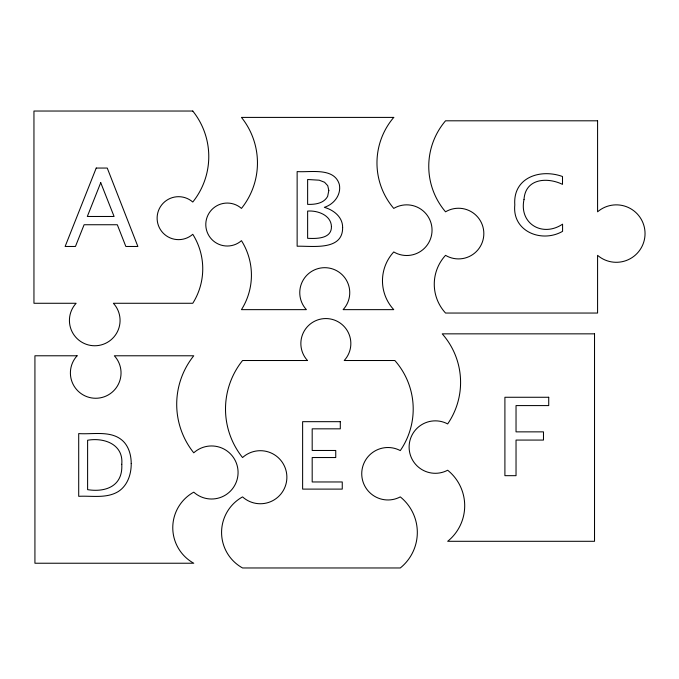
<?xml version="1.0" encoding="UTF-8"?>
<svg xmlns="http://www.w3.org/2000/svg" width="679" height="679" viewBox="0 0 679 679"><rect width="100%" height="100%" fill="white"/><g stroke="black" fill="none" stroke-linecap="round" stroke-linejoin="round"><path stroke-width="1.02" d="M524.018 199.414C518.807 223.815 542.64 237.574 562.577 224.163L562.577 231.335C541.808 243.311 512 231.547 514.801 204.914C512.789 177.457 540.297 168.468 562.501 176.506L562.501 184.357C547.07 176.888 525.368 178.535 524.018 199.414M121.77 464.317C123.052 485.621 106.391 492.598 87.608 489.661L87.608 440.238C104.32 437.369 123.663 444.363 121.77 464.317M131.225 463.468C131.327 474.069 127.66 485.443 118.401 491.477C106.501 498.785 91.869 495.602 78.705 496.315L78.705 433.584C93.77 434.679 113.181 429.612 124.571 442.7C129.358 448.496 131.174 456.076 131.225 463.468M342.632 227.567C342.87 251.179 311.984 245.773 297.139 246.231L297.139 171.583C310.388 172.576 334.068 167.127 339.288 184.272C341.529 194.661 334.026 204.311 324.324 207.341C333.644 209.947 342.785 217.068 342.632 227.567M331.437 226.565C331.717 238.949 316.397 238.736 307.629 238.312L307.629 211.076C317.5 210.295 331.063 215.056 331.437 226.565M328.814 190.493L327.651 196.358C323.773 203.556 315.005 204.574 307.629 204.371L307.629 179.502L319.223 180.19L324.554 182.252L327.745 185.69L328.814 190.493M96.223 168.053L65.125 246.469L75.454 246.469L84.094 224.741L117.314 224.741L125.844 246.469L137.871 246.469L107.248 168.053L96.223 168.053M100.73 182.676L87.319 216.474L114.08 216.474L100.73 182.676M192.777 111.033L33.95 111.033L33.95 303.275L76.133 303.275A25.318 25.318 0 0 0 77.083 338.583A25.318 25.318 0 0 0 112.408 338.583A25.318 25.318 0 0 0 113.368 303.275L192.777 303.275A64.658 64.658 0 0 0 192.777 234.297A21.482 21.482 0 0 1 163.087 233.024A21.482 21.482 0 0 1 163.087 203.301A21.482 21.482 0 0 1 192.777 202.036A72.712 72.712 0 0 0 192.777 111.033M393.752 117.408L241.461 117.408A72.712 72.712 0 0 1 241.461 208.411A21.482 21.482 0 0 0 211.763 209.675A21.482 21.482 0 0 0 211.763 239.398A21.482 21.482 0 0 0 241.461 240.672A64.658 64.658 0 0 1 241.461 309.641L306.399 309.641A24.996 24.996 0 0 1 307.315 274.774A24.996 24.996 0 0 1 342.199 274.774A24.996 24.996 0 0 1 343.116 309.641L393.752 309.641A42.539 42.539 0 0 1 393.752 251.943A25.335 25.335 0 0 0 426.047 246.545A25.335 25.335 0 0 0 426.047 213.809A25.335 25.335 0 0 0 393.752 208.411A70.073 70.073 0 0 1 393.752 117.408M597.579 120.803L445.543 120.803A70.073 70.073 0 0 0 445.543 211.814A25.335 25.335 0 0 1 477.838 217.212A25.335 25.335 0 0 1 477.838 249.948A25.335 25.335 0 0 1 445.543 255.346A42.539 42.539 0 0 0 445.543 313.044L597.579 313.044L597.579 255.346A28.73 28.73 0 0 0 637.131 253.377A28.73 28.73 0 0 0 637.131 213.775A28.73 28.73 0 0 0 597.579 211.814L597.579 120.803M594.524 333.847L442.224 333.847A73.298 73.298 0 0 1 447.665 423.925A26.226 26.226 0 0 0 409.114 447.071A26.226 26.226 0 0 0 447.665 470.224A45.586 45.586 0 0 1 447.665 541.299L594.524 541.299L594.524 333.847M77.1 355.779L34.926 355.779L34.926 563.231L193.753 563.231A40.587 40.587 0 0 1 193.753 492.156A26.523 26.523 0 0 0 230.614 490.925A26.523 26.523 0 0 0 230.614 454.039A26.523 26.523 0 0 0 193.753 452.817A77.567 77.567 0 0 1 193.753 355.779L114.335 355.779A25.318 25.318 0 0 1 113.385 391.087A25.318 25.318 0 0 1 78.06 391.087A25.318 25.318 0 0 1 77.1 355.779M307.494 360.515L242.556 360.515A77.567 77.567 0 0 0 242.556 457.553A26.523 26.523 0 0 1 279.417 458.783A26.523 26.523 0 0 1 279.417 495.67A26.523 26.523 0 0 1 242.556 496.892A40.587 40.587 0 0 0 242.556 567.967L400.287 567.967A45.586 45.586 0 0 0 400.287 496.892A26.226 26.226 0 0 1 361.737 473.747A26.226 26.226 0 0 1 400.287 450.593A73.298 73.298 0 0 0 394.847 360.515L344.211 360.515A24.996 24.996 0 0 0 343.294 325.648A24.996 24.996 0 0 0 308.41 325.648A24.996 24.996 0 0 0 307.494 360.515M548.725 397.266L504.904 397.266L504.904 475.673L516.032 475.673L516.032 440.068L543.48 440.068L543.48 431.861L516.032 431.861L516.032 405.584L548.725 405.584L548.725 397.266M340.298 421.676L302.622 421.676L302.622 489.109L342.258 489.109L342.258 481.963L312.187 481.963L312.187 457.536L335.749 457.536L335.749 450.474L312.187 450.474L312.187 428.831L340.298 428.831L340.298 421.676"/></g></svg>
